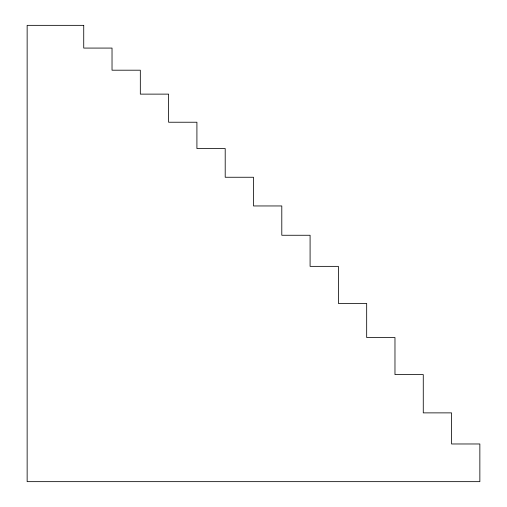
<?xml version="1.0" encoding="UTF-8"?>
<svg xmlns="http://www.w3.org/2000/svg" width="507" height="507" viewBox="0 0 507 507"><rect width="100%" height="100%" fill="white"/><g stroke="black" fill="none" stroke-linecap="round" stroke-linejoin="round"><path stroke-width="0.76" d="M83.731 25.35L27.144 25.35L27.144 481.65L479.856 481.65L479.856 443.974L451.56 443.974L451.56 412.875L423.269 412.875L423.269 374.603L394.972 374.603L394.972 337.523L366.675 337.523L366.675 303.433L338.384 303.433L338.384 266.359L310.088 266.359L310.088 235.261L281.797 235.261L281.797 205.956L253.5 205.956L253.5 177.254L225.203 177.254L225.203 148.545L196.912 148.545L196.912 122.231L168.616 122.231L168.616 94.125L140.325 94.125L140.325 70.2L112.028 70.2L112.028 48.076L83.731 48.076L83.731 25.35"/></g></svg>
